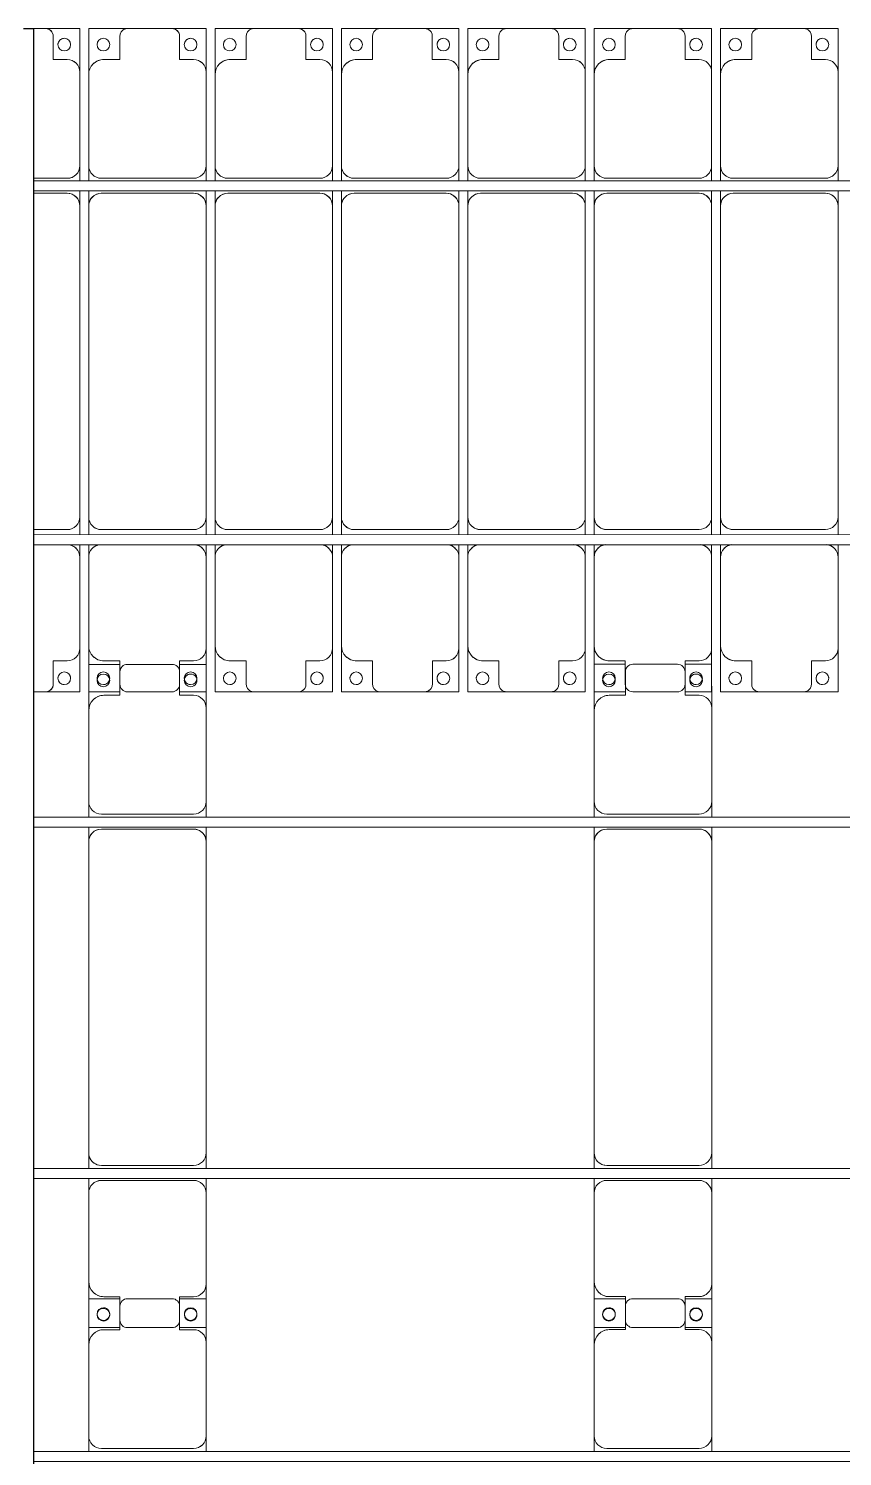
# Model space of a CAD drawing. Header units: millimetres. Extents: x -496478 to -186190, y -204059 to -87354.
# Drawn here: x -355212 to -351992, y -100932 to -95283 of the extents above; entities that cross this region are included whole.
import ezdxf

# ---------------------------------------------------------------- set-up
doc = ezdxf.new("R2010")
doc.units = ezdxf.units.MM
for name, color, linetype, lineweight in [('A-DETL-MBND', 5, 'Continuous', 9), ('A-GENM', 13, 'Continuous', 9), ('S-BEAM', 12, 'Continuous', 9)]:
    doc.layers.add(name, color=color, linetype=linetype, lineweight=lineweight)

# ---------------------------------------------------------------- blocks, each defined once
blk = doc.blocks.new('Dải phao đi lại kèm đỡ invester - DẢI PHAO ĐI LẠI-V1-BỐ TRÍ KHUNG KẾT CẤU BÈ PIN 01')
at = {"layer": 'A-DETL-MBND', "color": 8}
for p, q in [((83588.2, 1312.2), (83540, 1312.2)), ((83588.2, 1312.2), (83723.4, 1312.2)), ((83723.4, 1312.2), (83588.2, 1312.2)), ((83723.4, 1312.2), (83723.4, 1139.7)), ((83758.4, 1312.2), (83911.8, 1312.2)), ((83758.4, 1129.7), (83758.4, 1312.2)), ((83911.8, 1312.2), (83758.4, 1312.2)), ((84088.2, 1312.2), (83911.8, 1312.2)), ((84088.2, 1312.2), (84223.4, 1312.2)), ((84223.4, 1312.2), (84088.2, 1312.2)), ((84223.4, 1312.2), (84223.4, 1139.7)), ((84258.4, 1312.2), (84411.8, 1312.2)), ((84258.4, 1129.7), (84258.4, 1312.2)), ((84411.8, 1312.2), (84258.4, 1312.2)), ((84588.2, 1312.2), (84411.8, 1312.2)), ((84588.2, 1312.2), (84723.4, 1312.2)), ((84723.4, 1312.2), (84588.2, 1312.2)), ((84723.4, 1312.2), (84723.4, 1139.7)), ((84758.4, 1312.2), (84911.8, 1312.2)), ((84758.4, 1129.7), (84758.4, 1312.2)), ((84911.8, 1312.2), (84758.4, 1312.2)), ((85088.2, 1312.2), (84911.8, 1312.2)), ((85088.2, 1312.2), (85223.4, 1312.2)), ((85223.4, 1312.2), (85088.2, 1312.2)), ((85223.4, 1312.2), (85223.4, 1139.7)), ((85258.4, 1312.2), (85411.8, 1312.2)), ((85258.4, 1129.7), (85258.4, 1312.2)), ((85411.8, 1312.2), (85258.4, 1312.2)), ((85588.2, 1312.2), (85411.8, 1312.2)), ((85588.2, 1312.2), (85723.4, 1312.2)), ((85723.4, 1312.2), (85588.2, 1312.2)), ((85723.4, 1312.2), (85723.4, 1139.7)), ((85758.4, 1312.2), (85911.8, 1312.2)), ((85758.4, 1129.7), (85758.4, 1312.2)), ((85911.8, 1312.2), (85758.4, 1312.2)), ((86088.2, 1312.2), (85911.8, 1312.2)), ((86088.2, 1312.2), (86223.4, 1312.2)), ((86223.4, 1312.2), (86088.2, 1312.2)), ((86223.4, 1312.2), (86223.4, 1139.7)), ((86258.4, 1312.2), (86411.8, 1312.2)), ((86258.4, 1129.7), (86258.4, 1312.2)), ((86411.8, 1312.2), (86258.4, 1312.2)), ((86588.2, 1312.2), (86411.8, 1312.2)), ((86588.2, 1312.2), (86723.4, 1312.2)), ((86723.4, 1312.2), (86588.2, 1312.2)), ((86723.4, 1312.2), (86723.4, 1139.7)), ((83618.2, 1189.7), (83618.2, 1282.2)), ((83881.8, 1282.2), (83881.8, 1189.7)), ((84118.2, 1189.7), (84118.2, 1282.2)), ((84381.8, 1282.2), (84381.8, 1189.7)), ((84618.2, 1189.7), (84618.2, 1282.2)), ((84881.8, 1282.2), (84881.8, 1189.7)), ((85118.2, 1189.7), (85118.2, 1282.2)), ((85381.8, 1282.2), (85381.8, 1189.7)), ((85618.2, 1189.7), (85618.2, 1282.2)), ((85881.8, 1282.2), (85881.8, 1189.7)), ((86118.2, 1189.7), (86118.2, 1282.2)), ((86381.8, 1282.2), (86381.8, 1189.7)), ((86618.2, 1189.7), (86618.2, 1282.2)), ((83673.4, 1189.7), (83618.2, 1189.7)), ((83881.8, 1189.7), (83818.4, 1189.7)), ((84173.4, 1189.7), (84118.2, 1189.7)), ((84381.8, 1189.7), (84318.4, 1189.7)), ((84673.4, 1189.7), (84618.2, 1189.7)), ((84881.8, 1189.7), (84818.4, 1189.7)), ((85173.4, 1189.7), (85118.2, 1189.7)), ((85381.8, 1189.7), (85318.4, 1189.7)), ((85673.4, 1189.7), (85618.2, 1189.7)), ((85881.8, 1189.7), (85818.4, 1189.7)), ((86173.4, 1189.7), (86118.2, 1189.7)), ((86381.8, 1189.7), (86318.4, 1189.7)), ((86673.4, 1189.7), (86618.2, 1189.7)), ((83723.4, 769.7), (83723.4, 1139.7)), ((84223.4, 769.7), (84223.4, 1139.7)), ((84723.4, 769.7), (84723.4, 1139.7)), ((85223.4, 769.7), (85223.4, 1139.7)), ((85723.4, 769.7), (85723.4, 1139.7)), ((86223.4, 769.7), (86223.4, 1139.7)), ((86723.4, 769.7), (86723.4, 1139.7)), ((83758.4, 1129.7), (83758.4, 769.7)), ((84258.4, 1129.7), (84258.4, 769.7)), ((84758.4, 1129.7), (84758.4, 769.7)), ((85258.4, 1129.7), (85258.4, 769.7)), ((85758.4, 1129.7), (85758.4, 769.7)), ((86258.4, 1129.7), (86258.4, 769.7)), ((83723.4, 769.7), (83723.4, 709.7)), ((83758.4, 709.7), (83758.4, 769.7)), ((84223.4, 769.7), (84223.4, 709.7)), ((84258.4, 709.7), (84258.4, 769.7)), ((84723.4, 769.7), (84723.4, 709.7)), ((84758.4, 709.7), (84758.4, 769.7)), ((85223.4, 769.7), (85223.4, 709.7)), ((85258.4, 709.7), (85258.4, 769.7)), ((85723.4, 769.7), (85723.4, 709.7)), ((85758.4, 709.7), (85758.4, 769.7)), ((86223.4, 769.7), (86223.4, 709.7)), ((86258.4, 709.7), (86258.4, 769.7)), ((86723.4, 769.7), (86723.4, 709.7)), ((83540, 719.7), (83673.4, 719.7)), ((83808.4, 719.7), (84173.4, 719.7)), ((84308.4, 719.7), (84673.4, 719.7)), ((84808.4, 719.7), (85173.4, 719.7)), ((85308.4, 719.7), (85673.4, 719.7)), ((85808.4, 719.7), (86173.4, 719.7)), ((86308.4, 719.7), (86673.4, 719.7)), ((83673.4, 660.3), (83540, 660.3)), ((83723.4, 669.7), (83723.4, 610.3)), ((83758.4, 610.3), (83758.4, 669.7)), ((84173.4, 660.3), (83808.4, 660.3)), ((84223.4, 669.7), (84223.4, 610.3)), ((84258.4, 610.3), (84258.4, 669.7)), ((84673.4, 660.3), (84308.4, 660.3)), ((84723.4, 669.7), (84723.4, 610.3)), ((84758.4, 610.3), (84758.4, 669.7)), ((85173.4, 660.3), (84808.4, 660.3)), ((85223.4, 669.7), (85223.4, 610.3)), ((85258.4, 610.3), (85258.4, 669.7)), ((85673.4, 660.3), (85308.4, 660.3)), ((85723.4, 669.7), (85723.4, 610.3)), ((85758.4, 610.3), (85758.4, 669.7)), ((86173.4, 660.3), (85808.4, 660.3)), ((86223.4, 669.7), (86223.4, 610.3)), ((86258.4, 610.3), (86258.4, 669.7)), ((86673.4, 660.3), (86308.4, 660.3)), ((86723.4, 669.7), (86723.4, 610.3)), ((83723.4, -620.3), (83723.4, 610.3)), ((83758.4, 610.3), (83758.4, -620.3)), ((84223.4, -620.3), (84223.4, 610.3)), ((84258.4, 610.3), (84258.4, -620.3)), ((84723.4, -620.3), (84723.4, 610.3)), ((84758.4, 610.3), (84758.4, -620.3)), ((85223.4, -620.3), (85223.4, 610.3)), ((85258.4, 610.3), (85258.4, -620.3)), ((85723.4, -620.3), (85723.4, 610.3)), ((85758.4, 610.3), (85758.4, -620.3)), ((86223.4, -620.3), (86223.4, 610.3)), ((86258.4, 610.3), (86258.4, -620.3)), ((86723.4, -620.3), (86723.4, 610.3)), ((83723.4, -620.3), (83723.4, -690.3)), ((83758.4, -690.3), (83758.4, -620.3)), ((84223.4, -620.3), (84223.4, -690.3)), ((84258.4, -690.3), (84258.4, -620.3)), ((84723.4, -620.3), (84723.4, -690.3)), ((84758.4, -690.3), (84758.4, -620.3)), ((85223.4, -620.3), (85223.4, -690.3)), ((85258.4, -690.3), (85258.4, -620.3)), ((85723.4, -620.3), (85723.4, -690.3)), ((85758.4, -690.3), (85758.4, -620.3)), ((86223.4, -620.3), (86223.4, -690.3)), ((86258.4, -690.3), (86258.4, -620.3)), ((86723.4, -620.3), (86723.4, -690.3)), ((83540, -670.3), (83673.4, -670.3)), ((83808.4, -670.3), (84173.4, -670.3)), ((84308.4, -670.3), (84673.4, -670.3)), ((84808.4, -670.3), (85173.4, -670.3)), ((85308.4, -670.3), (85673.4, -670.3)), ((85808.4, -670.3), (86173.4, -670.3)), ((86308.4, -670.3), (86673.4, -670.3)), ((83723.4, -730.3), (83723.4, -779.7)), ((83758.4, -779.7), (83758.4, -730.3)), ((84223.4, -730.3), (84223.4, -779.7)), ((84258.4, -779.7), (84258.4, -730.3)), ((84723.4, -730.3), (84723.4, -779.7)), ((84758.4, -779.7), (84758.4, -730.3)), ((85223.4, -730.3), (85223.4, -779.7)), ((85258.4, -779.7), (85258.4, -730.3)), ((85723.4, -730.3), (85723.4, -779.7)), ((85758.4, -779.7), (85758.4, -730.3)), ((86223.4, -730.3), (86223.4, -779.7)), ((86258.4, -779.7), (86258.4, -730.3)), ((86723.4, -730.3), (86723.4, -779.7)), ((83723.4, -1139.7), (83723.4, -779.7)), ((83758.4, -779.7), (83758.4, -1129.7)), ((84223.4, -1139.7), (84223.4, -779.7)), ((84258.4, -779.7), (84258.4, -1129.7)), ((84723.4, -1139.7), (84723.4, -779.7)), ((84758.4, -779.7), (84758.4, -1129.7)), ((85223.4, -1139.7), (85223.4, -779.7)), ((85258.4, -779.7), (85258.4, -1129.7)), ((85723.4, -1139.7), (85723.4, -779.7)), ((85758.4, -779.7), (85758.4, -1129.7)), ((86223.4, -1139.7), (86223.4, -779.7)), ((86258.4, -779.7), (86258.4, -1129.7)), ((86723.4, -1139.7), (86723.4, -779.7)), ((83758.4, -1312.2), (83758.4, -1129.7)), ((84258.4, -1312.2), (84258.4, -1129.7)), ((84758.4, -1312.2), (84758.4, -1129.7)), ((85258.4, -1312.2), (85258.4, -1129.7)), ((85758.4, -1312.2), (85758.4, -1129.7)), ((86258.4, -1312.2), (86258.4, -1129.7)), ((83723.4, -1139.7), (83723.4, -1312.2)), ((84223.4, -1139.7), (84223.4, -1312.2)), ((84723.4, -1139.7), (84723.4, -1312.2)), ((85223.4, -1139.7), (85223.4, -1312.2)), ((85723.4, -1139.7), (85723.4, -1312.2)), ((86223.4, -1139.7), (86223.4, -1312.2)), ((86723.4, -1139.7), (86723.4, -1312.2)), ((83618.2, -1282.2), (83618.2, -1189.7)), ((83618.2, -1189.7), (83673.4, -1189.7)), ((83818.4, -1189.7), (83881.8, -1189.7)), ((83881.8, -1189.7), (83881.8, -1282.2)), ((84118.2, -1282.2), (84118.2, -1189.7)), ((84118.2, -1189.7), (84173.4, -1189.7)), ((84318.4, -1189.7), (84381.8, -1189.7)), ((84381.8, -1189.7), (84381.8, -1282.2)), ((84618.2, -1282.2), (84618.2, -1189.7)), ((84618.2, -1189.7), (84673.4, -1189.7)), ((84818.4, -1189.7), (84881.8, -1189.7)), ((84881.8, -1189.7), (84881.8, -1282.2)), ((85118.2, -1282.2), (85118.2, -1189.7)), ((85118.2, -1189.7), (85173.4, -1189.7)), ((85318.4, -1189.7), (85381.8, -1189.7)), ((85381.8, -1189.7), (85381.8, -1282.2)), ((85618.2, -1282.2), (85618.2, -1189.7)), ((85618.2, -1189.7), (85673.4, -1189.7)), ((85818.4, -1189.7), (85881.8, -1189.7)), ((85881.8, -1189.7), (85881.8, -1282.2)), ((86118.2, -1282.2), (86118.2, -1189.7)), ((86118.2, -1189.7), (86173.4, -1189.7)), ((86318.4, -1189.7), (86381.8, -1189.7)), ((86381.8, -1189.7), (86381.8, -1282.2)), ((86618.2, -1282.2), (86618.2, -1189.7)), ((86618.2, -1189.7), (86673.4, -1189.7)), ((83540, -1312.2), (83588.2, -1312.2)), ((83723.4, -1312.2), (83588.2, -1312.2)), ((83588.2, -1312.2), (83723.4, -1312.2)), ((83881.8, -1312.2), (83758.4, -1312.2)), ((83911.8, -1312.2), (84088.2, -1312.2)), ((84223.4, -1312.2), (84118.2, -1312.2)), ((84411.8, -1312.2), (84258.4, -1312.2)), ((84258.4, -1312.2), (84411.8, -1312.2)), ((84411.8, -1312.2), (84588.2, -1312.2)), ((84723.4, -1312.2), (84588.2, -1312.2)), ((84588.2, -1312.2), (84723.4, -1312.2)), ((84911.8, -1312.2), (84758.4, -1312.2)), ((84758.4, -1312.2), (84911.8, -1312.2)), ((84911.8, -1312.2), (85088.2, -1312.2)), ((85223.4, -1312.2), (85088.2, -1312.2)), ((85088.2, -1312.2), (85223.4, -1312.2)), ((85411.8, -1312.2), (85258.4, -1312.2)), ((85258.4, -1312.2), (85411.8, -1312.2)), ((85411.8, -1312.2), (85588.2, -1312.2)), ((85723.4, -1312.2), (85588.2, -1312.2)), ((85588.2, -1312.2), (85723.4, -1312.2)), ((85881.8, -1312.2), (85758.4, -1312.2)), ((85911.8, -1312.2), (86088.2, -1312.2)), ((86223.4, -1312.2), (86118.2, -1312.2)), ((86411.8, -1312.2), (86258.4, -1312.2)), ((86258.4, -1312.2), (86411.8, -1312.2)), ((86411.8, -1312.2), (86588.2, -1312.2)), ((86723.4, -1312.2), (86588.2, -1312.2)), ((86588.2, -1312.2), (86723.4, -1312.2))]:
    blk.add_line(p, q, dxfattribs=at)
for centre, radius, start, end in [((83588.2, 1282.2), 30, 360, 90), ((83588.2, 1282.2), 30, 75, 90), ((83588.2, 1282.2), 30, 15, 90), ((83588.2, 1282.2), 30, 75, 90), ((83911.8, 1282.2), 30, 90, 180), ((83911.8, 1282.2), 30, 90, 165), ((83911.8, 1282.2), 30, 90, 105), ((83911.8, 1282.2), 30, 90, 105), ((84088.2, 1282.2), 30, 0, 90), ((84088.2, 1282.2), 30, 75, 90), ((84088.2, 1282.2), 30, 15, 90), ((84088.2, 1282.2), 30, 75, 90), ((84411.8, 1282.2), 30, 90, 180), ((84411.8, 1282.2), 30, 90, 165), ((84411.8, 1282.2), 30, 90, 105), ((84411.8, 1282.2), 30, 90, 105), ((84588.2, 1282.2), 30, 360, 90), ((84588.2, 1282.2), 30, 75, 90), ((84588.2, 1282.2), 30, 15, 90), ((84588.2, 1282.2), 30, 75, 90), ((84911.8, 1282.2), 30, 90, 180), ((84911.8, 1282.2), 30, 90, 165), ((84911.8, 1282.2), 30, 90, 105), ((84911.8, 1282.2), 30, 90, 105), ((85088.2, 1282.2), 30, 0, 90), ((85088.2, 1282.2), 30, 75, 90), ((85088.2, 1282.2), 30, 15, 90), ((85088.2, 1282.2), 30, 75, 90), ((85411.8, 1282.2), 30, 90, 180), ((85411.8, 1282.2), 30, 90, 165), ((85411.8, 1282.2), 30, 90, 105), ((85411.8, 1282.2), 30, 90, 105), ((85588.2, 1282.2), 30, 0, 90), ((85588.2, 1282.2), 30, 75, 90), ((85588.2, 1282.2), 30, 15, 90), ((85588.2, 1282.2), 30, 75, 90), ((85911.8, 1282.2), 30, 90, 180), ((85911.8, 1282.2), 30, 90, 165), ((85911.8, 1282.2), 30, 90, 105), ((85911.8, 1282.2), 30, 90, 105), ((86088.2, 1282.2), 30, 360, 90), ((86088.2, 1282.2), 30, 75, 90), ((86088.2, 1282.2), 30, 15, 90), ((86088.2, 1282.2), 30, 75, 90), ((86411.8, 1282.2), 30, 90, 180), ((86411.8, 1282.2), 30, 90, 165), ((86411.8, 1282.2), 30, 90, 105), ((86411.8, 1282.2), 30, 90, 105), ((86588.2, 1282.2), 30, 0, 90), ((86588.2, 1282.2), 30, 75, 90), ((86588.2, 1282.2), 30, 15, 90), ((86588.2, 1282.2), 30, 75, 90), ((83661.8, 1248.6), 25, 90, 270), ((83661.8, 1248.6), 25, 150, 180), ((83661.8, 1248.6), 25, 120, 135), ((83661.8, 1248.6), 25, 90, 105), ((83661.8, 1248.6), 25, 270, 90), ((83816.8, 1248.6), 25, 90, 270), ((83816.8, 1248.6), 25, 270, 90), ((84161.8, 1248.6), 25, 90, 270), ((84161.8, 1248.6), 25, 150, 180), ((84161.8, 1248.6), 25, 120, 135), ((84161.8, 1248.6), 25, 90, 105), ((84161.8, 1248.6), 25, 270, 90), ((84316.8, 1248.6), 25, 90, 270), ((84316.8, 1248.6), 25, 270, 90), ((84661.8, 1248.6), 25, 90, 270), ((84661.8, 1248.6), 25, 150, 180), ((84661.8, 1248.6), 25, 120, 135), ((84661.8, 1248.6), 25, 90, 105), ((84661.8, 1248.6), 25, 270, 90), ((84816.8, 1248.6), 25, 90, 270), ((84816.8, 1248.6), 25, 270, 90), ((85161.8, 1248.6), 25, 90, 270), ((85161.8, 1248.6), 25, 150, 180), ((85161.8, 1248.6), 25, 120, 135), ((85161.8, 1248.6), 25, 90, 105), ((85161.8, 1248.6), 25, 270, 90), ((85316.8, 1248.6), 25, 90, 270), ((85316.8, 1248.6), 25, 270, 90), ((85661.8, 1248.6), 25, 90, 270), ((85661.8, 1248.6), 25, 150, 180), ((85661.8, 1248.6), 25, 120, 135), ((85661.8, 1248.6), 25, 90, 105), ((85661.8, 1248.6), 25, 270, 90), ((85816.8, 1248.6), 25, 90, 270), ((85816.8, 1248.6), 25, 270, 90), ((86161.8, 1248.6), 25, 90, 270), ((86161.8, 1248.6), 25, 150, 180), ((86161.8, 1248.6), 25, 120, 135), ((86161.8, 1248.6), 25, 90, 105), ((86161.8, 1248.6), 25, 270, 90), ((86316.8, 1248.6), 25, 90, 270), ((86316.8, 1248.6), 25, 270, 90), ((86661.8, 1248.6), 25, 90, 270), ((86661.8, 1248.6), 25, 150, 180), ((86661.8, 1248.6), 25, 120, 135), ((86661.8, 1248.6), 25, 90, 105), ((86661.8, 1248.6), 25, 270, 90), ((83673.4, 1139.7), 50, 0, 90), ((83673.4, 1139.7), 50, 45, 90), ((83818.4, 1129.7), 60, 90, 180), ((83818.4, 1129.7), 60, 90, 135), ((84173.4, 1139.7), 50, 0, 90), ((84173.4, 1139.7), 50, 45, 90), ((84318.4, 1129.7), 60, 90, 180), ((84318.4, 1129.7), 60, 90, 135), ((84673.4, 1139.7), 50, 360, 90), ((84673.4, 1139.7), 50, 45, 90), ((84818.4, 1129.7), 60, 90, 180), ((84818.4, 1129.7), 60, 90, 135), ((85173.4, 1139.7), 50, 0, 90), ((85173.4, 1139.7), 50, 45, 90), ((85318.4, 1129.7), 60, 90, 180), ((85318.4, 1129.7), 60, 90, 135), ((85673.4, 1139.7), 50, 0, 90), ((85673.4, 1139.7), 50, 45, 90), ((85818.4, 1129.7), 60, 90, 180), ((85818.4, 1129.7), 60, 90, 135), ((86173.4, 1139.7), 50, 360, 90), ((86173.4, 1139.7), 50, 45, 90), ((86318.4, 1129.7), 60, 90, 180), ((86318.4, 1129.7), 60, 90, 135), ((86673.4, 1139.7), 50, 360, 90), ((86673.4, 1139.7), 50, 45, 90), ((83673.4, 769.7), 50, 270, 360), ((83808.4, 769.7), 50, 180, 270), ((84173.4, 769.7), 50, 270, 0), ((84308.4, 769.7), 50, 180, 270), ((84673.4, 769.7), 50, 270, 360), ((84808.4, 769.7), 50, 180, 270), ((85173.4, 769.7), 50, 270, 0), ((85308.4, 769.7), 50, 180, 270), ((85673.4, 769.7), 50, 270, 0), ((85808.4, 769.7), 50, 180, 270), ((86173.4, 769.7), 50, 270, 360), ((86308.4, 769.7), 50, 180, 270), ((86673.4, 769.7), 50, 270, 360), ((83673.4, 769.7), 50, 270, 315), ((83808.4, 769.7), 50, 225, 270), ((84173.4, 769.7), 50, 270, 315), ((84308.4, 769.7), 50, 225, 270), ((84673.4, 769.7), 50, 270, 315), ((84808.4, 769.7), 50, 225, 270), ((85173.4, 769.7), 50, 270, 315), ((85308.4, 769.7), 50, 225, 270), ((85673.4, 769.7), 50, 270, 315), ((85808.4, 769.7), 50, 225, 270), ((86173.4, 769.7), 50, 270, 315), ((86308.4, 769.7), 50, 225, 270), ((86673.4, 769.7), 50, 270, 315), ((83673.4, 610.3), 50, 360, 90), ((83673.4, 610.3), 50, 15, 90), ((83808.4, 610.3), 50, 90, 180), ((83808.4, 610.3), 50, 105, 180), ((84173.4, 610.3), 50, 360, 90), ((84173.4, 610.3), 50, 15, 90), ((84308.4, 610.3), 50, 90, 180), ((84308.4, 610.3), 50, 105, 180), ((84673.4, 610.3), 50, 0, 90), ((84673.4, 610.3), 50, 15, 90), ((84808.4, 610.3), 50, 90, 180), ((84808.4, 610.3), 50, 105, 180), ((85173.4, 610.3), 50, 360, 90), ((85173.4, 610.3), 50, 15, 90), ((85308.4, 610.3), 50, 90, 180), ((85308.4, 610.3), 50, 105, 180), ((85673.4, 610.3), 50, 360, 90), ((85673.4, 610.3), 50, 15, 90), ((85808.4, 610.3), 50, 90, 180), ((85808.4, 610.3), 50, 105, 180), ((86173.4, 610.3), 50, 0, 90), ((86173.4, 610.3), 50, 15, 90), ((86308.4, 610.3), 50, 90, 180), ((86308.4, 610.3), 50, 105, 180), ((86673.4, 610.3), 50, 360, 90), ((86673.4, 610.3), 50, 15, 90), ((83673.4, -620.3), 50, 270, 0), ((83673.4, -620.3), 50, 270, 0), ((83808.4, -620.3), 50, 180, 270), ((84173.4, -620.3), 50, 270, 0), ((84173.4, -620.3), 50, 270, 0), ((84308.4, -620.3), 50, 180, 270), ((84673.4, -620.3), 50, 270, 360), ((84673.4, -620.3), 50, 270, 360), ((84808.4, -620.3), 50, 180, 270), ((85173.4, -620.3), 50, 270, 0), ((85173.4, -620.3), 50, 270, 0), ((85308.4, -620.3), 50, 180, 270), ((85673.4, -620.3), 50, 270, 0), ((85673.4, -620.3), 50, 270, 0), ((85808.4, -620.3), 50, 180, 270), ((86173.4, -620.3), 50, 270, 360), ((86173.4, -620.3), 50, 270, 360), ((86308.4, -620.3), 50, 180, 270), ((86673.4, -620.3), 50, 270, 360), ((86673.4, -620.3), 50, 270, 360), ((83808.4, -620.3), 50, 195, 270), ((84308.4, -620.3), 50, 195, 270), ((84808.4, -620.3), 50, 195, 270), ((85308.4, -620.3), 50, 195, 270), ((85808.4, -620.3), 50, 195, 270), ((86308.4, -620.3), 50, 195, 270), ((83673.4, -779.7), 50, 0, 84.2019), ((83673.4, -779.7), 50, 45, 84.2019), ((83808.4, -779.7), 50, 95.7981, 180), ((83808.4, -779.7), 50, 95.7981, 135), ((84173.4, -779.7), 50, 360, 84.2019), ((84173.4, -779.7), 50, 45, 84.2019), ((84308.4, -779.7), 50, 95.7981, 180), ((84308.4, -779.7), 50, 95.7981, 135), ((84673.4, -779.7), 50, 0, 84.2019), ((84673.4, -779.7), 50, 45, 84.2019), ((84808.4, -779.7), 50, 95.7981, 180), ((84808.4, -779.7), 50, 95.7981, 135), ((85173.4, -779.7), 50, 0, 84.2019), ((85173.4, -779.7), 50, 45, 84.2019), ((85308.4, -779.7), 50, 95.7981, 180), ((85308.4, -779.7), 50, 95.7981, 135), ((85673.4, -779.7), 50, 360, 84.2019), ((85673.4, -779.7), 50, 45, 84.2019), ((85808.4, -779.7), 50, 95.7981, 180), ((85808.4, -779.7), 50, 95.7981, 135), ((86173.4, -779.7), 50, 0, 84.2019), ((86173.4, -779.7), 50, 45, 84.2019), ((86308.4, -779.7), 50, 95.7981, 180), ((86308.4, -779.7), 50, 95.7981, 135), ((86673.4, -779.7), 50, 360, 84.2019), ((86673.4, -779.7), 50, 45, 84.2019), ((83818.4, -1129.7), 60, 180, 270), ((84318.4, -1129.7), 60, 180, 270), ((84818.4, -1129.7), 60, 180, 270), ((85318.4, -1129.7), 60, 180, 270), ((85818.4, -1129.7), 60, 180, 270), ((86318.4, -1129.7), 60, 180, 270), ((83673.4, -1139.7), 50, 270, 360), ((83673.4, -1139.7), 50, 270, 315), ((83818.4, -1129.7), 60, 225, 270), ((84173.4, -1139.7), 50, 270, 0), ((84173.4, -1139.7), 50, 270, 315), ((84318.4, -1129.7), 60, 225, 270), ((84673.4, -1139.7), 50, 270, 0), ((84673.4, -1139.7), 50, 270, 315), ((84818.4, -1129.7), 60, 225, 270), ((85173.4, -1139.7), 50, 270, 360), ((85173.4, -1139.7), 50, 270, 315), ((85318.4, -1129.7), 60, 225, 270), ((85673.4, -1139.7), 50, 270, 0), ((85673.4, -1139.7), 50, 270, 315), ((85818.4, -1129.7), 60, 225, 270), ((86173.4, -1139.7), 50, 270, 0), ((86173.4, -1139.7), 50, 270, 315), ((86318.4, -1129.7), 60, 225, 270), ((86673.4, -1139.7), 50, 270, 360), ((86673.4, -1139.7), 50, 270, 315), ((83661.8, -1258.6), 25, 90, 270), ((83661.8, -1258.6), 25, 270, 90), ((83816.8, -1258.6), 25, 90, 270), ((83816.8, -1258.6), 25, 270, 90), ((84161.8, -1258.6), 25, 90, 270), ((84161.8, -1258.6), 25, 270, 90), ((84316.8, -1258.6), 25, 90, 270), ((84316.8, -1258.6), 25, 270, 90), ((84661.8, -1258.6), 25, 90, 270), ((84661.8, -1258.6), 25, 270, 90), ((84816.8, -1258.6), 25, 90, 270), ((84816.8, -1258.6), 25, 270, 90), ((85161.8, -1258.6), 25, 90, 270), ((85161.8, -1258.6), 25, 270, 90), ((85316.8, -1258.6), 25, 90, 270), ((85316.8, -1258.6), 25, 270, 90), ((85661.8, -1258.6), 25, 90, 270), ((85661.8, -1258.6), 25, 270, 90), ((85816.8, -1258.6), 25, 90, 270), ((85816.8, -1258.6), 25, 270, 90), ((86161.8, -1258.6), 25, 90, 270), ((86161.8, -1258.6), 25, 270, 90), ((86316.8, -1258.6), 25, 90, 270), ((86316.8, -1258.6), 25, 270, 90), ((86661.8, -1258.6), 25, 90, 270), ((86661.8, -1258.6), 25, 270, 90), ((83588.2, -1282.2), 30, 270, 0), ((83588.2, -1282.2), 30, 270, 345), ((83588.2, -1282.2), 30, 315, 330), ((83588.2, -1282.2), 30, 315, 330), ((83661.8, -1258.6), 25, 165, 270), ((83661.8, -1258.6), 25, 0, 15), ((83816.8, -1258.6), 25, 270, 285), ((83911.8, -1282.2), 30, 180, 270), ((84088.2, -1282.2), 30, 270, 360), ((84161.8, -1258.6), 25, 165, 270), ((84316.8, -1258.6), 25, 165, 180), ((84316.8, -1258.6), 25, 270, 285), ((84411.8, -1282.2), 30, 180, 270), ((84411.8, -1282.2), 30, 195, 270), ((84588.2, -1282.2), 30, 270, 0), ((84588.2, -1282.2), 30, 270, 345), ((84588.2, -1282.2), 30, 315, 330), ((84588.2, -1282.2), 30, 315, 330), ((84661.8, -1258.6), 25, 165, 270), ((84661.8, -1258.6), 25, 360, 15), ((84816.8, -1258.6), 25, 165, 180), ((84816.8, -1258.6), 25, 270, 285), ((84911.8, -1282.2), 30, 180, 270), ((84911.8, -1282.2), 30, 195, 270), ((85088.2, -1282.2), 30, 270, 360), ((85088.2, -1282.2), 30, 270, 345), ((85088.2, -1282.2), 30, 315, 330), ((85088.2, -1282.2), 30, 315, 330), ((85161.8, -1258.6), 25, 165, 270), ((85161.8, -1258.6), 25, 360, 15), ((85316.8, -1258.6), 25, 165, 180), ((85316.8, -1258.6), 25, 270, 285), ((85411.8, -1282.2), 30, 180, 270), ((85411.8, -1282.2), 30, 195, 270), ((85588.2, -1282.2), 30, 270, 360), ((85588.2, -1282.2), 30, 270, 345), ((85588.2, -1282.2), 30, 315, 330), ((85588.2, -1282.2), 30, 315, 330), ((85661.8, -1258.6), 25, 165, 270), ((85661.8, -1258.6), 25, 360, 15), ((85816.8, -1258.6), 25, 270, 285), ((85911.8, -1282.2), 30, 180, 270), ((86088.2, -1282.2), 30, 270, 0), ((86161.8, -1258.6), 25, 165, 270), ((86316.8, -1258.6), 25, 165, 180), ((86316.8, -1258.6), 25, 270, 285), ((86411.8, -1282.2), 30, 180, 270), ((86411.8, -1282.2), 30, 195, 270), ((86588.2, -1282.2), 30, 270, 360), ((86588.2, -1282.2), 30, 270, 345), ((86588.2, -1282.2), 30, 315, 330), ((86588.2, -1282.2), 30, 315, 330), ((86661.8, -1258.6), 25, 165, 270), ((86661.8, -1258.6), 25, 360, 15), ((83588.2, -1282.2), 30, 270, 285), ((83588.2, -1282.2), 30, 270, 285), ((84411.8, -1282.2), 30, 255, 270), ((84411.8, -1282.2), 30, 255, 270), ((84588.2, -1282.2), 30, 270, 285), ((84588.2, -1282.2), 30, 270, 285), ((84911.8, -1282.2), 30, 255, 270), ((84911.8, -1282.2), 30, 255, 270), ((85088.2, -1282.2), 30, 270, 285), ((85088.2, -1282.2), 30, 270, 285), ((85411.8, -1282.2), 30, 255, 270), ((85411.8, -1282.2), 30, 255, 270), ((85588.2, -1282.2), 30, 270, 285), ((85588.2, -1282.2), 30, 270, 285), ((86411.8, -1282.2), 30, 255, 270), ((86411.8, -1282.2), 30, 255, 270), ((86588.2, -1282.2), 30, 270, 285), ((86588.2, -1282.2), 30, 270, 285)]:
    blk.add_arc(centre, radius, start, end, dxfattribs=at)
blk = doc.blocks.new('Dai phao do pin - DẢI PHAO ĐỠ PIN-V43-BỐ TRÍ KHUNG KẾT CẤU BÈ PIN 01')
at = {"layer": 'A-DETL-MBND', "color": 8}
for p, q in [((65968, 241.6), (66029.7, 241.6)), ((66389.7, 241.6), (66029.7, 241.6)), ((66389.7, 241.6), (66572.2, 241.6)), ((66457.8, 241.6), (66640.3, 241.6)), ((66457.8, 118.2), (66457.8, 241.6)), ((66572.2, 241.6), (66572.2, 118.2)), ((66990.3, 241.6), (66640.3, 241.6)), ((66990.3, 241.6), (67048, 241.6)), ((67088, 241.6), (67149.7, 241.6)), ((68380.3, 241.6), (67149.7, 241.6)), ((68380.3, 241.6), (68438, 241.6)), ((68478, 241.6), (68539.7, 241.6)), ((68899.7, 241.6), (68539.7, 241.6)), ((68899.7, 241.6), (69082.2, 241.6)), ((69082.2, 241.6), (69082.2, 118.2)), ((65979.7, 191.6), (65979.7, -173.4)), ((66449.7, 118.2), (66449.7, 181.6)), ((66580.3, 181.6), (66580.3, 118.2)), ((67040.3, -173.4), (67040.3, 191.6)), ((67099.7, 191.6), (67099.7, -173.4)), ((68430.3, -173.4), (68430.3, 191.6)), ((68489.7, 191.6), (68489.7, -173.4)), ((68959.7, 118.2), (68959.7, 181.6)), ((66542.2, 118.2), (66449.7, 118.2)), ((66580.3, 118.2), (66487.8, 118.2)), ((69052.2, 118.2), (68959.7, 118.2)), ((66457.8, 88.2), (66457.8, -88.2)), ((66572.2, -88.2), (66572.2, 88.2)), ((69082.2, -88.2), (69082.2, 88.2)), ((66449.7, -173.4), (66449.7, -118.2)), ((66449.7, -118.2), (66542.2, -118.2)), ((66457.8, -223.4), (66457.8, -118.2)), ((66487.8, -118.2), (66580.3, -118.2)), ((66572.2, -118.2), (66572.2, -223.4)), ((66580.3, -118.2), (66580.3, -173.4)), ((68959.7, -173.4), (68959.7, -118.2)), ((68959.7, -118.2), (69052.2, -118.2)), ((69082.2, -118.2), (69082.2, -223.4)), ((66029.7, -223.4), (65968, -223.4)), ((66029.7, -223.4), (66399.7, -223.4)), ((66572.2, -223.4), (66399.7, -223.4)), ((66630.3, -223.4), (66457.8, -223.4)), ((66630.3, -223.4), (66990.3, -223.4)), ((67048, -223.4), (66990.3, -223.4)), ((67149.7, -223.4), (67088, -223.4)), ((67149.7, -223.4), (68380.3, -223.4)), ((68438, -223.4), (68380.3, -223.4)), ((68539.7, -223.4), (68478, -223.4)), ((68539.7, -223.4), (68909.7, -223.4)), ((69082.2, -223.4), (68909.7, -223.4))]:
    blk.add_line(p, q, dxfattribs=at)
for centre, radius, start, end in [((66029.7, 191.6), 50, 90, 180), ((66029.7, 191.6), 50, 135, 180), ((66389.7, 181.6), 60, 0, 90), ((66640.3, 181.6), 60, 90, 180), ((66990.3, 191.6), 50, 0, 90), ((66990.3, 191.6), 50, 0, 45), ((67149.7, 191.6), 50, 90, 180), ((67149.7, 191.6), 50, 105, 180), ((68380.3, 191.6), 50, 0, 90), ((68380.3, 191.6), 50, 15, 90), ((68539.7, 191.6), 50, 90, 180), ((68539.7, 191.6), 50, 135, 180), ((68899.7, 181.6), 60, 0, 90), ((66389.7, 181.6), 60, 0, 45), ((66508.6, 183.2), 25, 0, 180), ((66508.6, 183.2), 25, 180, 0), ((66511.4, 183.2), 25, 0, 180), ((66511.4, 183.2), 25, 180, 0), ((66511.4, 183.2), 25, 180, 195), ((66640.3, 181.6), 60, 135, 180), ((68899.7, 181.6), 60, 0, 45), ((69018.6, 183.2), 25, 0, 180), ((69018.6, 183.2), 25, 180, 360), ((66487.8, 88.2), 30, 90, 180), ((66542.2, 88.2), 30, 360, 90), ((69052.2, 88.2), 30, 0, 90), ((66487.8, -88.2), 30, 180, 270), ((66542.2, -88.2), 30, 270, 360), ((69052.2, -88.2), 30, 270, 0), ((66508.6, -161.8), 25, 0, 180), ((66508.6, -161.8), 25, 180, 0), ((66511.4, -161.8), 25, 0, 180), ((66511.4, -161.8), 25, 120, 180), ((66511.4, -161.8), 25, 180, 360), ((66511.4, -161.8), 25, 75, 105), ((66508.6, -161.8), 25, 75, 90), ((66508.6, -161.8), 25, 30, 45), ((66508.6, -161.8), 25, 0, 15), ((69018.6, -161.8), 25, 0, 180), ((69018.6, -161.8), 25, 180, 0), ((69018.6, -161.8), 25, 60, 90), ((69018.6, -161.8), 25, 30, 45), ((69018.6, -161.8), 25, 0, 15), ((66029.7, -173.4), 50, 180, 270), ((66029.7, -173.4), 50, 180, 225), ((66399.7, -173.4), 50, 270, 0), ((66399.7, -173.4), 50, 315, 0), ((66630.3, -173.4), 50, 180, 270), ((66630.3, -173.4), 50, 180, 225), ((66990.3, -173.4), 50, 270, 0), ((66990.3, -173.4), 50, 315, 360), ((67149.7, -173.4), 50, 180, 270), ((67149.7, -173.4), 50, 180, 270), ((68380.3, -173.4), 50, 270, 0), ((68380.3, -173.4), 50, 285, 0), ((68539.7, -173.4), 50, 180, 270), ((68539.7, -173.4), 50, 180, 225), ((68909.7, -173.4), 50, 270, 360), ((68909.7, -173.4), 50, 315, 360)]:
    blk.add_arc(centre, radius, start, end, dxfattribs=at)
blk = doc.blocks.new('Dai phao do pin - DẢI PHAO ĐỠ PIN-V44-BỐ TRÍ KHUNG KẾT CẤU BÈ PIN 01')
at = {"layer": 'A-DETL-MBND', "color": 8}
for p, q in [((65968, 241.6), (66029.7, 241.6)), ((66389.7, 241.6), (66029.7, 241.6)), ((66389.7, 241.6), (66572.2, 241.6)), ((66457.8, 241.6), (66640.3, 241.6)), ((66457.8, 118.2), (66457.8, 241.6)), ((66572.2, 241.6), (66572.2, 118.2)), ((66990.3, 241.6), (66640.3, 241.6)), ((66990.3, 241.6), (67048, 241.6)), ((67088, 241.6), (67149.7, 241.6)), ((68380.3, 241.6), (67149.7, 241.6)), ((68380.3, 241.6), (68438, 241.6)), ((68478, 241.6), (68539.7, 241.6)), ((68899.7, 241.6), (68539.7, 241.6)), ((68899.7, 241.6), (69082.2, 241.6)), ((69082.2, 241.6), (69082.2, 118.2)), ((65979.7, 191.6), (65979.7, -173.4)), ((66449.7, 118.2), (66449.7, 181.6)), ((66580.3, 181.6), (66580.3, 118.2)), ((67040.3, -173.4), (67040.3, 191.6)), ((67099.7, 191.6), (67099.7, -173.4)), ((68430.3, -173.4), (68430.3, 191.6)), ((68489.7, 191.6), (68489.7, -173.4)), ((68959.7, 118.2), (68959.7, 181.6)), ((66542.2, 118.2), (66449.7, 118.2)), ((66580.3, 118.2), (66487.8, 118.2)), ((69052.2, 118.2), (68959.7, 118.2)), ((66457.8, 88.2), (66457.8, -88.2)), ((66572.2, -88.2), (66572.2, 88.2)), ((69082.2, -88.2), (69082.2, 88.2)), ((66449.7, -173.4), (66449.7, -118.2)), ((66449.7, -118.2), (66542.2, -118.2)), ((66457.8, -223.4), (66457.8, -118.2)), ((66487.8, -118.2), (66580.3, -118.2)), ((66572.2, -118.2), (66572.2, -223.4)), ((66580.3, -118.2), (66580.3, -173.4)), ((68959.7, -173.4), (68959.7, -118.2)), ((68959.7, -118.2), (69052.2, -118.2)), ((69082.2, -118.2), (69082.2, -223.4)), ((66029.7, -223.4), (65968, -223.4)), ((66029.7, -223.4), (66399.7, -223.4)), ((66572.2, -223.4), (66399.7, -223.4)), ((66630.3, -223.4), (66457.8, -223.4)), ((66630.3, -223.4), (66990.3, -223.4)), ((67048, -223.4), (66990.3, -223.4)), ((67149.7, -223.4), (67088, -223.4)), ((67149.7, -223.4), (68380.3, -223.4)), ((68438, -223.4), (68380.3, -223.4)), ((68539.7, -223.4), (68478, -223.4)), ((68539.7, -223.4), (68909.7, -223.4)), ((69082.2, -223.4), (68909.7, -223.4))]:
    blk.add_line(p, q, dxfattribs=at)
for centre, radius, start, end in [((66029.7, 191.6), 50, 90, 180), ((66029.7, 191.6), 50, 135, 180), ((66389.7, 181.6), 60, 0, 90), ((66640.3, 181.6), 60, 90, 180), ((66990.3, 191.6), 50, 0, 90), ((66990.3, 191.6), 50, 0, 45), ((67149.7, 191.6), 50, 90, 180), ((67149.7, 191.6), 50, 105, 180), ((68380.3, 191.6), 50, 0, 90), ((68380.3, 191.6), 50, 15, 90), ((68539.7, 191.6), 50, 90, 180), ((68539.7, 191.6), 50, 135, 180), ((68899.7, 181.6), 60, 0, 90), ((66389.7, 181.6), 60, 0, 45), ((66508.6, 183.2), 25, 0, 180), ((66508.6, 183.2), 25, 180, 0), ((66511.4, 183.2), 25, 0, 180), ((66511.4, 183.2), 25, 180, 0), ((66511.4, 183.2), 25, 180, 195), ((66640.3, 181.6), 60, 135, 180), ((68899.7, 181.6), 60, 0, 45), ((69018.6, 183.2), 25, 0, 180), ((69018.6, 183.2), 25, 180, 360), ((66487.8, 88.2), 30, 90, 180), ((66542.2, 88.2), 30, 360, 90), ((69052.2, 88.2), 30, 0, 90), ((66487.8, -88.2), 30, 180, 270), ((66542.2, -88.2), 30, 270, 360), ((69052.2, -88.2), 30, 270, 0), ((66508.6, -161.8), 25, 0, 180), ((66508.6, -161.8), 25, 180, 0), ((66511.4, -161.8), 25, 0, 180), ((66511.4, -161.8), 25, 120, 180), ((66511.4, -161.8), 25, 180, 360), ((66511.4, -161.8), 25, 75, 105), ((66508.6, -161.8), 25, 75, 90), ((66508.6, -161.8), 25, 30, 45), ((66508.6, -161.8), 25, 0, 15), ((69018.6, -161.8), 25, 0, 180), ((69018.6, -161.8), 25, 180, 0), ((69018.6, -161.8), 25, 60, 90), ((69018.6, -161.8), 25, 30, 45), ((69018.6, -161.8), 25, 0, 15), ((66029.7, -173.4), 50, 180, 270), ((66029.7, -173.4), 50, 180, 225), ((66399.7, -173.4), 50, 270, 0), ((66399.7, -173.4), 50, 315, 0), ((66630.3, -173.4), 50, 180, 270), ((66630.3, -173.4), 50, 180, 225), ((66990.3, -173.4), 50, 270, 0), ((66990.3, -173.4), 50, 315, 360), ((67149.7, -173.4), 50, 180, 270), ((67149.7, -173.4), 50, 180, 270), ((68380.3, -173.4), 50, 270, 0), ((68380.3, -173.4), 50, 285, 0), ((68539.7, -173.4), 50, 180, 270), ((68539.7, -173.4), 50, 180, 225), ((68909.7, -173.4), 50, 270, 360), ((68909.7, -173.4), 50, 315, 360)]:
    blk.add_arc(centre, radius, start, end, dxfattribs=at)
blk = doc.blocks.new('Dầm C52 - Dầm C52-19519-BỐ TRÍ KHUNG KẾT CẤU BÈ PIN 01')
at = {"layer": 'S-BEAM', "color": 1}
for p, q in [((-15500, 20), (-9540, 20)), ((-9540, -20), (-15500, -20))]:
    blk.add_line(p, q, dxfattribs=at)
blk = doc.blocks.new('Dầm C52 - Hộp 40x60-24147-BỐ TRÍ KHUNG KẾT CẤU BÈ PIN 01')
at = {"layer": 'S-BEAM', "color": 3, "lineweight": 25}
for p, q in [((37857.1, 20), (37857.1, -20)), ((37857.1, -20), (-37857.1, -20))]:
    blk.add_line(p, q, dxfattribs=at)
blk = doc.blocks.new('HOBANMONG_BEPIN 1_rvt-1-BỐ TRÍ KHUNG KẾT CẤU BÈ PIN 01')
at = {"layer": 'A-GENM', "lineweight": 9}
for name, p, rotation in [('Dải phao đi lại kèm đỡ invester - DẢI PHAO ĐI LẠI-V1-BỐ TRÍ KHUNG KẾT CẤU BÈ PIN 01', (-438732.7, -96596), 0.0007586099545854), ('Dai phao do pin - DẢI PHAO ĐỠ PIN-V43-BỐ TRÍ KHUNG KẾT CẤU BÈ PIN 01', (-354731.7, -166880.6), 90.00075860989342), ('Dai phao do pin - DẢI PHAO ĐỠ PIN-V44-BỐ TRÍ KHUNG KẾT CẤU BÈ PIN 01', (-352731.7, -166880.5), 90.00075860989342)]:
    blk.add_blockref(name, p, dxfattribs=dict(at, rotation=rotation))
at = {"layer": 'S-BEAM', "lineweight": 9}
for name, p, rotation in [('Dầm C52 - Hộp 40x60-24147-BỐ TRÍ KHUNG KẾT CẤU BÈ PIN 01', (-355212.2, -133139.8), 90.00075860989166), ('Dầm C52 - Dầm C52-19519-BỐ TRÍ KHUNG KẾT CẤU BÈ PIN 01', (-364732.7, -95905.4), 180.0007586094741), ('Dầm C52 - Dầm C52-19519-BỐ TRÍ KHUNG KẾT CẤU BÈ PIN 01', (-364732.7, -97305.4), 180.0007586094741), ('Dầm C52 - Dầm C52-19519-BỐ TRÍ KHUNG KẾT CẤU BÈ PIN 01', (-364732.6, -98422.7), 180.0007586094741), ('Dầm C52 - Dầm C52-19519-BỐ TRÍ KHUNG KẾT CẤU BÈ PIN 01', (-364732.6, -99812.7), 180.0007586094741), ('Dầm C52 - Dầm C52-19519-BỐ TRÍ KHUNG KẾT CẤU BÈ PIN 01', (-364732.6, -100932.7), 180.0007586094741)]:
    blk.add_blockref(name, p, dxfattribs=dict(at, rotation=rotation))

msp = doc.modelspace()

# ---------------------------------------------------------------- block references
at = {"lineweight": 5}
msp.add_blockref('HOBANMONG_BEPIN 1_rvt-1-BỐ TRÍ KHUNG KẾT CẤU BÈ PIN 01', (0, 0), dxfattribs=at)

doc.saveas('drawing.dxf')
